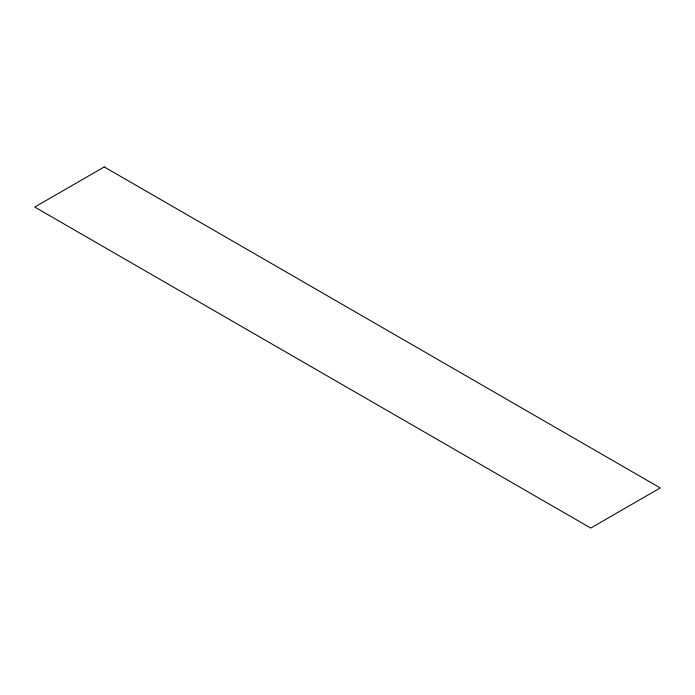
<?xml version="1.0" encoding="UTF-8"?>
<svg xmlns="http://www.w3.org/2000/svg" width="695" height="695" viewBox="0 0 695 695"><rect width="100%" height="100%" fill="white"/><g stroke="black" fill="none" stroke-linecap="round" stroke-linejoin="round"><path stroke-width="1.04" d="M104.25 166.939L34.75 207.058L590.75 528.061L660.25 487.942L104.25 166.939"/></g></svg>
